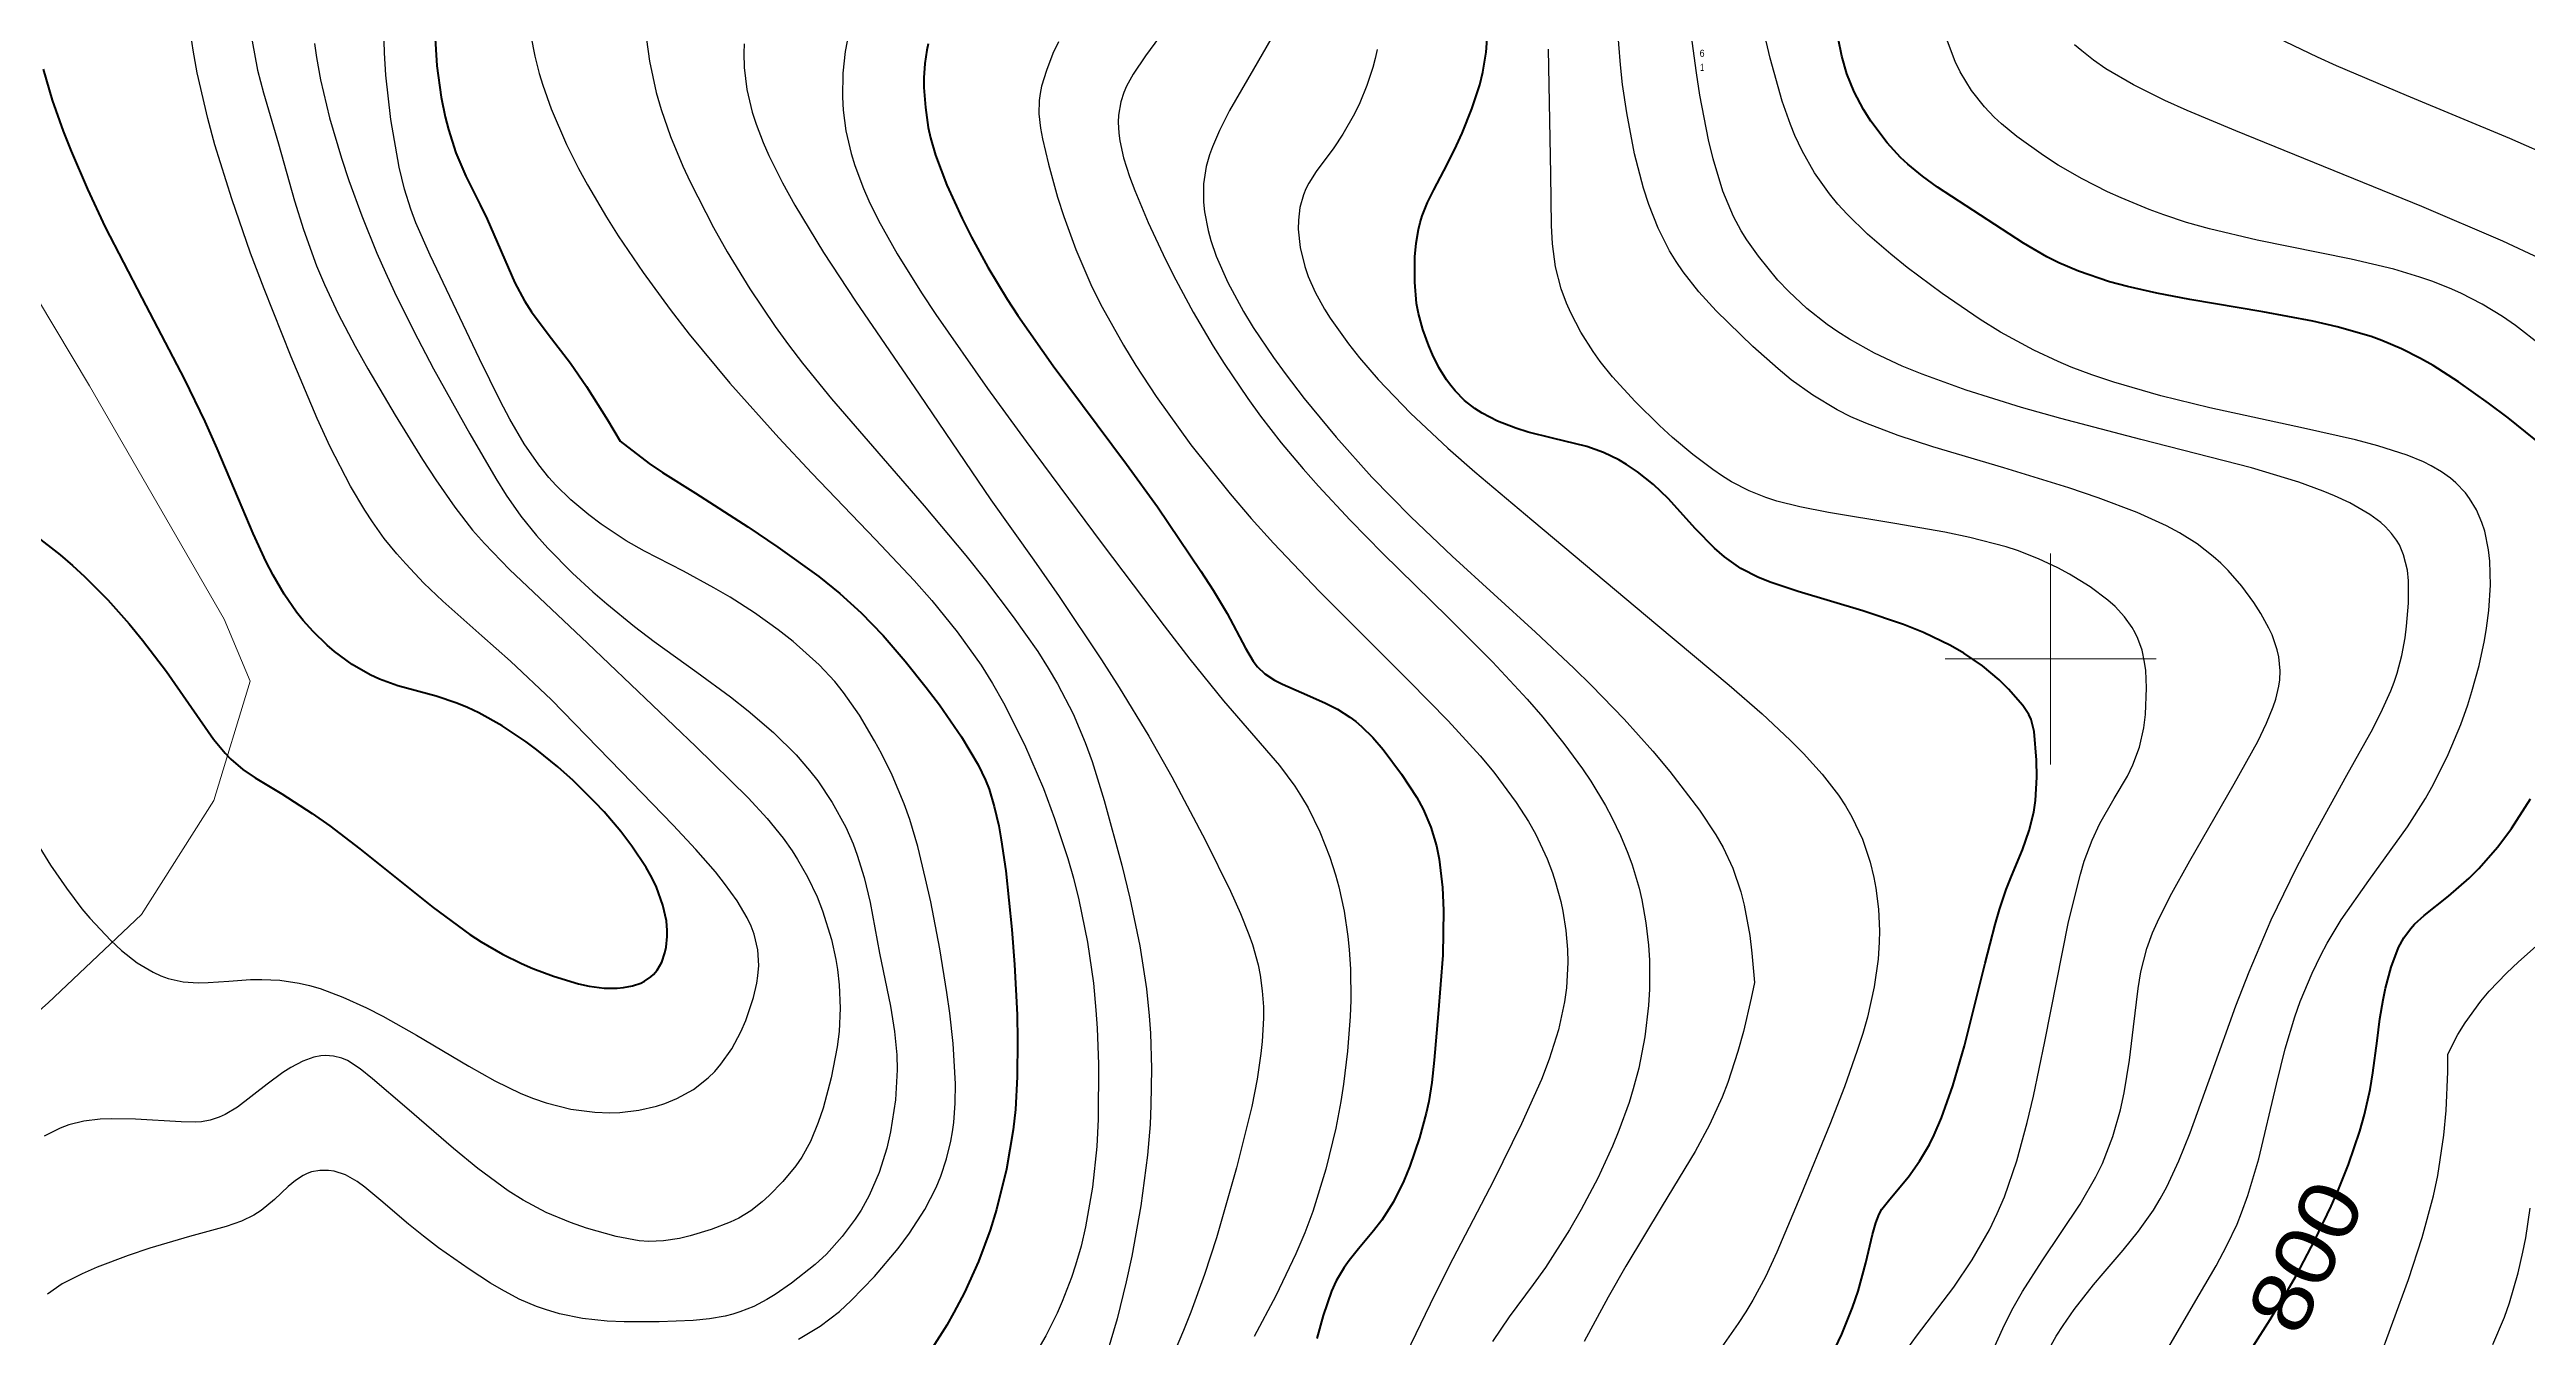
# Model space of a CAD drawing. Header units: metres. Extents: x 545098 to 555652, y 1854398 to 1862642.
# Drawn here: x 549431 to 550135, y 1855807 to 1856173 of the extents above; entities that cross this region are included whole.
import ezdxf
from ezdxf.enums import TextEntityAlignment as Align

# ---------------------------------------------------------------- set-up
doc = ezdxf.new("R2010")
doc.units = ezdxf.units.M
doc.header["$LTSCALE"] = 6.8
for name, color, linetype, lineweight in [('1', 7, 'Continuous', 25), ('2', 7, 'Continuous', 53), ('52', 7, 'Continuous', 13), ('60', 7, 'Continuous', 13)]:
    doc.layers.add(name, color=color, linetype=linetype, lineweight=lineweight)
doc.layers.add('4', color=7, linetype='Continuous')
doc.layers.add('54', color=7, linetype='Continuous')

msp = doc.modelspace()

# ---------------------------------------------------------------- linework, layer by layer
at = {"layer": '1'}
for points in [[(550143.97, 1856142.15), (550130.61, 1856147.94), (550101.15, 1856160.2), (550081.29, 1856168.65), (550075.85, 1856171.11), (550066.82, 1856175.49), (550059.88, 1856179.31), (550056.16, 1856181.65), (550054, 1856183.15), (550050.26, 1856186.1), (550048.4, 1856187.76), (550045.05, 1856191.15), (550042.05, 1856194.69), (550036.43, 1856202.43), (550030.57, 1856211.36), (550027.73, 1856216.25), (550025.13, 1856221.39), (550023.97, 1856224.05)], [(549472.93, 1856166.7), (549471.76, 1856173.08), (549470.41, 1856182.56)], [(549643.96, 1855806.57), (549650.1, 1855810.29), (549655.57, 1855814.44), (549658.95, 1855817.5), (549665.53, 1855824.38), (549672.23, 1855832.35), (549675.46, 1855836.67), (549679.84, 1855843.44), (549683.05, 1855849.67), (549684.38, 1855852.87), (549686.04, 1855857.8), (549687.27, 1855862.89), (549687.73, 1855865.5), (549688.08, 1855868.16), (549688.48, 1855873.62), (549688.53, 1855879.2), (549687.89, 1855890.59), (549686.95, 1855899.22), (549686.15, 1855905.11), (549684.1, 1855917.52), (549681.52, 1855930.88), (549680.09, 1855937.48), (549677.85, 1855946.61), (549675.57, 1855954.3), (549673.99, 1855958.79), (549670.56, 1855966.95), (549667.64, 1855972.88), (549665.57, 1855976.74), (549661.26, 1855984.01), (549656.75, 1855990.48), (549654.23, 1855993.58), (549649.8, 1855998.28), (549642.38, 1856004.9), (549638.16, 1856008.24), (549631.42, 1856013.08), (549624.46, 1856017.52), (549619.86, 1856020.22), (549611.2, 1856024.93), (549600.13, 1856030.66), (549594.93, 1856033.61), (549587.81, 1856038.3), (549584.27, 1856040.95), (549579.16, 1856045.26), (549574.95, 1856049.41), (549572.95, 1856051.62), (549570.06, 1856055.19), (549565.9, 1856061.19), (549561.84, 1856068.16), (549559.08, 1856073.4), (549553.19, 1856085.37), (549539.18, 1856114.84), (549535.13, 1856124.02), (549533.66, 1856127.85), (549531.88, 1856133.54), (549530.38, 1856139.86), (549528.04, 1856153.37), (549526.58, 1856166.04), (549526.18, 1856172.35), (549526, 1856178.94)], [(550054.37, 1856020.71), (550050.48, 1856025.14), (550048.4, 1856027.21), (550046.24, 1856029.15), (550041.66, 1856032.68), (550036.6, 1856035.85), (550032.91, 1856037.82), (550024.58, 1856041.6), (550013.52, 1856045.81), (550005.22, 1856048.63), (549986.67, 1856054.36), (549966.47, 1856060.32), (549956.6, 1856063.53), (549947.41, 1856067.01), (549943.21, 1856068.87), (549939.31, 1856070.81), (549932.35, 1856074.95), (549926.23, 1856079.37), (549922.48, 1856082.45), (549915.34, 1856088.85), (549904.87, 1856098.96), (549899.97, 1856104.34), (549895.5, 1856110.02), (549893.48, 1856112.99), (549891.63, 1856116.05), (549888.4, 1856122.46), (549885.73, 1856129.21), (549884.2, 1856133.9), (549881.66, 1856143.66), (549879.44, 1856155.25), (549878.28, 1856163.37), (549877.65, 1856168.97), (549876.69, 1856180.66)], [(549998.23, 1855801.44), (550001.61, 1855807.4), (550003.53, 1855810.42), (550006.71, 1855815), (550012.2, 1855822.02), (550014.91, 1855825.2), (550020.66, 1855831.85), (550025.02, 1855837.27), (550029.22, 1855843.23), (550031.19, 1855846.46), (550033.05, 1855849.87), (550036.5, 1855857.22), (550039.7, 1855865.19), (550045.9, 1855882.59), (550052.63, 1855901.33), (550056.41, 1855911.03), (550062.75, 1855925.8), (550069.94, 1855940.56), (550074.92, 1855950.03), (550084.25, 1855966.94), (550091.58, 1855980.13), (550094.41, 1855985.69), (550096.71, 1855990.88), (550097.67, 1855993.42), (550098.51, 1855995.95), (550099.85, 1856001.01), (550100.79, 1856006.03), (550101.23, 1856009.34), (550101.74, 1856015.86), (550101.76, 1856022.17), (550101.46, 1856025.22), (550100.39, 1856029.61), (550099.18, 1856032.4), (550098.39, 1856033.74), (550096.96, 1856035.7), (550095.2, 1856037.57), (550093.86, 1856038.78), (550090.75, 1856041.09), (550085.11, 1856044.35), (550080.72, 1856046.4), (550077.53, 1856047.71), (550070.55, 1856050.24), (550057.11, 1856054.3), (550025.63, 1856062.38), (550002.92, 1856068.33), (549991.75, 1856071.49), (549975.97, 1856076.4), (549963.46, 1856080.92), (549957.77, 1856083.27), (549949.9, 1856086.96), (549942.79, 1856090.88), (549939.51, 1856092.96), (549936.41, 1856095.11), (549930.69, 1856099.64), (549925.57, 1856104.43), (549922.46, 1856107.73), (549916.88, 1856114.52), (549913.58, 1856119.21), (549912.04, 1856121.71), (549909.85, 1856125.8), (549906.81, 1856133.05), (549904.03, 1856142.16), (549902.72, 1856147.6), (549900.25, 1856160.34), (549899.25, 1856166.62), (549897.48, 1856179.86)], [(550033.61, 1855804.38), (550040.6, 1855816.45), (550047.07, 1855827.43), (550050.15, 1855833.21), (550053, 1855839.3), (550054.31, 1855842.48), (550056.1, 1855847.43), (550059.19, 1855857.82), (550064.25, 1855879.08), (550066.72, 1855889.1), (550069.46, 1855898.25), (550070.97, 1855902.53), (550074.33, 1855910.62), (550076.84, 1855915.77), (550078.66, 1855919.13), (550082.66, 1855925.75), (550090.44, 1855936.94), (550101.46, 1855952.29), (550106.57, 1855960.3), (550108.9, 1855964.42), (550113.07, 1855972.81), (550116.6, 1855981.32), (550118.61, 1855986.98), (550119.8, 1855990.72), (550121.82, 1855998.1), (550123.38, 1856005.24), (550123.98, 1856008.7), (550124.64, 1856013.76), (550125.11, 1856021.01), (550124.9, 1856027.78), (550124.53, 1856030.98), (550123.43, 1856036.32), (550122.63, 1856038.83), (550121.1, 1856042.37), (550119.13, 1856045.65), (550117.97, 1856047.18), (550115.27, 1856050.05), (550113.72, 1856051.38), (550111.13, 1856053.24), (550108.21, 1856054.94), (550106.07, 1856056), (550101.34, 1856057.95), (550093.04, 1856060.6), (550086.69, 1856062.27), (550071.9, 1856065.63), (550045.31, 1856071.42), (550031.38, 1856074.82), (550018, 1856078.66), (550011.74, 1856080.76), (550005.87, 1856082.99), (550002.17, 1856084.54), (549995.2, 1856087.79), (549985.73, 1856092.94), (549979.93, 1856096.52), (549969.2, 1856103.88), (549959.2, 1856111.34), (549954.51, 1856115.09), (549947.96, 1856120.75), (549942.11, 1856126.47), (549939.48, 1856129.35), (549937.07, 1856132.25), (549932.85, 1856138.18), (549929.3, 1856144.44), (549927.25, 1856148.87), (549925.98, 1856151.97), (549923.67, 1856158.58), (549920.27, 1856170.83), (549918.38, 1856178.93)], [(549488.6, 1856175.62), (549490.06, 1856167.45), (549491.75, 1856160.95), (549496.03, 1856146.45), (549500.64, 1856130.25), (549503.13, 1856122.15), (549506.88, 1856111.76), (549509.1, 1856106.51), (549513.05, 1856098.15), (549517.88, 1856088.95), (549521.49, 1856082.48), (549529.19, 1856069.33), (549536.97, 1856056.74), (549540.76, 1856050.93), (549546.19, 1856043.15), (549551.27, 1856036.63), (549554.62, 1856032.77), (549561.75, 1856025.39), (549583.89, 1856004.45), (549614.72, 1855975.04), (549629.63, 1855960.46), (549635.04, 1855954.62), (549639.54, 1855949.06), (549642.13, 1855945.41), (549643.69, 1855942.97), (549646.49, 1855938.03), (549649.2, 1855932.29), (549650.76, 1855928.35), (549653.3, 1855920.17), (549654.55, 1855914.5), (549655.03, 1855911.63), (549655.54, 1855907.27), (549655.82, 1855900.67), (549655.46, 1855894.07), (549654.92, 1855889.68), (549653.22, 1855880.89), (549650.9, 1855872.24), (549649.56, 1855868.2), (549647.33, 1855862.77), (549644.89, 1855858.33), (549643.16, 1855855.82), (549639.51, 1855851.43), (549635.63, 1855847.41), (549633.59, 1855845.56), (549630.38, 1855843.07), (549626.95, 1855840.98), (549624.5, 1855839.78), (549619.13, 1855837.69), (549613.13, 1855835.91), (549610.05, 1855835.2), (549605.58, 1855834.48), (549601.41, 1855834.29), (549598.59, 1855834.49)], [(549506.3, 1856174.96), (549506.83, 1856171), (549507.96, 1856164.69), (549510.57, 1856153.86)], [(549567.8, 1856177.17), (549568.92, 1856171.38), (549570.18, 1856166.44), (549571.19, 1856163.12), (549573.56, 1856156.42), (549577.97, 1856146.26), (549581.41, 1856139.41), (549583.92, 1856134.82), (549589.37, 1856125.57), (549592.67, 1856120.35), (549599.76, 1856109.86), (549607.44, 1856099.35), (549612.87, 1856092.35), (549624.42, 1856078.39), (549638.29, 1856062.89), (549647.71, 1856052.84), (549665.87, 1856033.91), (549676.79, 1856022.32), (549681.88, 1856016.6), (549689.09, 1856007.74), (549695.85, 1855998.17), (549699.08, 1855992.98), (549702.22, 1855987.47), (549708.17, 1855975.66), (549713.56, 1855963.13), (549716.77, 1855954.59), (549720.49, 1855943.22), (549722.09, 1855937.63), (549723.65, 1855931.46), (549726.11, 1855919.46), (549727.78, 1855907.78), (549728.52, 1855900.08), (549728.86, 1855894.97), (549729.25, 1855884.71), (549729.15, 1855869.14), (549728.73, 1855861.35), (549727.55, 1855849.78), (549725.59, 1855838.48), (549724.28, 1855832.98), (549722.74, 1855827.6), (549721.58, 1855824.09), (549718.95, 1855817.25), (549717.49, 1855813.92), (549714.27, 1855807.47), (549710.66, 1855801.31)], [(549600.7, 1856176.18), (549601.54, 1856169.93), (549603.49, 1856161.02), (549604.87, 1856156.24)], [(549628.5, 1856174.92), (549628.38, 1856172.23), (549628.47, 1856168.17), (549629.24, 1856161.95), (549630.79, 1856155.47), (549631.87, 1856152.09), (549633.89, 1856146.82), (549635.5, 1856143.14), (549639.39, 1856135.33), (549642.89, 1856129.03), (549651.06, 1856115.61), (549660.17, 1856101.69), (549678.25, 1856075.32), (549698.66, 1856045.21), (549710.89, 1856028.05), (549718.01, 1856017.76), (549730.07, 1855999.71), (549735.11, 1855991.82), (549743.54, 1855978.02), (549750.12, 1855966.49), (549759.65, 1855948.31), (549766.79, 1855933.95), (549769.66, 1855927.63), (549772.03, 1855921.65), (549773.02, 1855918.74), (549774.61, 1855912.96), (549775.2, 1855910.05), (549775.82, 1855905.61), (549776.12, 1855901.01), (549776.14, 1855897.84), (549775.79, 1855891.22), (549775.43, 1855887.76), (549774.35, 1855880.48), (549772.81, 1855872.68), (549768.53, 1855855.28), (549762.79, 1855835.41), (549759.36, 1855824.9), (549755.51, 1855814.27), (549753.44, 1855808.97), (549748.95, 1855798.52)], [(549657.76, 1856175.66), (549657.22, 1856172.73), (549656.56, 1856166.55), (549656.43, 1856159.75), (549656.64, 1856156.07), (549657.42, 1856150.15), (549658.89, 1856143.71), (549659.94, 1856140.28), (549662.38, 1856133.77), (549663.93, 1856130.27), (549666.7, 1856124.64), (549672, 1856115.14), (549678.88, 1856104.12), (549682.98, 1856097.94), (549697.7, 1856076.91), (549708.71, 1856061.81), (549730.33, 1856032.73), (549747.91, 1856009.4), (549755.2, 1855999.96), (549764.81, 1855988.09), (549780.69, 1855969.65), (549785.03, 1855963.84), (549787.01, 1855960.8), (549788.87, 1855957.62), (549792.21, 1855950.86), (549795.04, 1855943.64), (549796.63, 1855938.63), (549797.55, 1855935.2), (549799.08, 1855928.22), (549800.18, 1855921.06), (549800.56, 1855917.4), (549800.92, 1855911.77), (549801, 1855902.91), (549800.84, 1855898.27), (549800.08, 1855888.43), (549798.92, 1855879.04), (549798.15, 1855874.14), (549796.73, 1855866.57), (549793.9, 1855854.85), (549790.15, 1855842.86), (549787.89, 1855836.82), (549785.37, 1855830.79), (549779.68, 1855818.85), (549773.48, 1855807.29)], [(549717.84, 1856175.51), (549716.3, 1856172.12), (549714.41, 1856167.31), (549713.07, 1856162.88), (549712.62, 1856160.8), (549712.34, 1856158.81), (549712.24, 1856154.95), (549712.7, 1856150.9), (549713.29, 1856147.91), (549715.05, 1856140.72), (549717.61, 1856131.32), (549719.34, 1856125.76), (549722.75, 1856116.38), (549727.38, 1856105.79), (549730.24, 1856100.05), (549736.32, 1856089.18), (549739.82, 1856083.47), (549745.62, 1856074.62), (549755.49, 1856060.91), (549766.65, 1856046.9), (549772.68, 1856039.88), (549778.97, 1856032.9), (549792.05, 1856019.17), (549817.61, 1855993.64), (549828.66, 1855982.38), (549837.77, 1855972.39), (549841.62, 1855967.79), (549848.05, 1855959.2), (549851.52, 1855953.76), (549853.51, 1855950.21), (549856.82, 1855943.15), (549858.34, 1855939.14), (549859.23, 1855936.44), (549860.7, 1855931), (549861.28, 1855928.27), (549862.13, 1855922.79), (549862.58, 1855917.32), (549862.66, 1855913.69), (549862.28, 1855906.48), (549861.76, 1855902.48), (549860.04, 1855894.47), (549857.43, 1855886.2), (549855.19, 1855880.4), (549849.55, 1855867.74), (549841.53, 1855851.58), (549830.04, 1855829.36), (549824.84, 1855819.21), (549816.75, 1855802.35)], [(549747.96, 1856178.73), (549742.58, 1856171.49), (549739.1, 1856166.31), (549737.24, 1856162.84), (549736.48, 1856161.09), (549735.6, 1856158.39), (549734.95, 1856154.64), (549734.86, 1856152.66), (549735.01, 1856149.54), (549735.31, 1856147.33), (549736.37, 1856142.53), (549738.06, 1856137.14), (549739.53, 1856133.16), (549743.34, 1856124.14), (549748.3, 1856113.56), (549751.22, 1856107.77), (549756.18, 1856098.59), (549761.83, 1856088.96), (549764.93, 1856084.02), (549771.68, 1856074.01), (549775.33, 1856068.98), (549781.17, 1856061.45), (549787.42, 1856054), (549791.78, 1856049.09), (549800.83, 1856039.41), (549810.13, 1856029.96), (549828.54, 1856011.87), (549841.24, 1855999.14), (549851.13, 1855988.5), (549855.56, 1855983.4), (549861.57, 1855975.97), (549866.83, 1855968.78), (549869.2, 1855965.26), (549873.4, 1855958.33), (549875.25, 1855954.91), (549877.7, 1855949.82), (549879.8, 1855944.77), (549881, 1855941.43)], [(549778.22, 1856176.21), (549773.31, 1856167.73), (549766.54, 1856155.9), (549763.65, 1856150.26), (549761.62, 1856145.59), (549760.81, 1856143.35), (549759.87, 1856140.04), (549759.09, 1856135.05), (549759.07, 1856129.85), (549759.36, 1856127.09), (549760.39, 1856121.82), (549761.18, 1856118.99), (549762.74, 1856114.48), (549766, 1856107.06), (549770.5, 1856098.77), (549773.26, 1856094.27), (549779.03, 1856085.66), (549782.32, 1856081.11), (549787.73, 1856074.03), (549796.82, 1856063.01), (549806.99, 1856051.71), (549812.44, 1856046.04), (549818.1, 1856040.39), (549829.86, 1856029.22), (549853.49, 1856007.62), (549864.42, 1855997.37), (549869.48, 1855992.41), (549878.73, 1855982.85), (549886.88, 1855973.76), (549891.72, 1855967.96), (549900.12, 1855956.98), (549904.8, 1855949.99), (549906.86, 1855946.37), (549909.59, 1855940.49), (549911.88, 1855933.76), (549912.85, 1855929.97), (549914.45, 1855921.31), (549915.06, 1855916.35), (549915.76, 1855908.01), (549914.85, 1855903.49), (549912.62, 1855894.04), (549911.06, 1855888.34), (549908.23, 1855879.57), (549906.6, 1855875.39), (549902.97, 1855867.48), (549898.88, 1855859.89), (549889.53, 1855844.44), (549879.21, 1855827.27)], [(549808.51, 1856173.29), (549807.94, 1856170.71), (549807.25, 1856168.14), (549805.58, 1856163.05), (549803.55, 1856158.12), (549802.05, 1856154.98), (549798.75, 1856149.19), (549796.13, 1856145.36), (549791.13, 1856138.56), (549789.07, 1856135.3), (549788.22, 1856133.64), (549787.52, 1856131.94), (549786.53, 1856128.4), (549786.07, 1856124.72), (549786.04, 1856122.19), (549786.59, 1856116.99), (549787.9, 1856111.58), (549788.9, 1856108.75), (549790.88, 1856104.29), (549793.53, 1856099.49), (549795.12, 1856096.93), (549800.34, 1856089.57), (549803.45, 1856085.64), (549808.73, 1856079.49), (549817.95, 1856069.85), (549828.6, 1856059.93), (549836.29, 1856053.19), (549852.49, 1856039.51), (549888.34, 1856009.54), (549908.63, 1855992.52), (549917.93, 1855984.36), (549925.91, 1855976.91), (549929.7, 1855973.1), (549934.99, 1855967.25), (549939.65, 1855961.24), (549941.68, 1855958.17), (549943.49, 1855955.07), (549946.47, 1855948.73), (549948.66, 1855942.23)], [(549955.68, 1855798.91), (549961.9, 1855807.4), (549972.46, 1855821.34), (549977.73, 1855829.15), (549982.62, 1855837.68), (549984.83, 1855842.26), (549986.85, 1855847.06), (549990.38, 1855857.28), (549993.36, 1855868.16), (549995.12, 1855875.7), (549998.33, 1855891.24), (550005.12, 1855925.24), (550008.45, 1855938.81), (550009.56, 1855942.45), (550011.77, 1855948.48), (550013.95, 1855953.17), (550018.11, 1855960.27), (550021.82, 1855966.62), (550023.4, 1855969.84), (550025.3, 1855974.92), (550026.53, 1855980.38), (550027.02, 1855984.17), (550027.3, 1855991.78), (550027.04, 1855996.68), (550026.73, 1855999.06), (550025.99, 1856002.51), (550024.84, 1856005.81), (550024.08, 1856007.41), (550023.2, 1856008.96), (550021.03, 1856011.96), (550018.33, 1856014.86), (550016.22, 1856016.74), (550011.28, 1856020.46), (550005.33, 1856024.14), (550002, 1856025.93), (549996.53, 1856028.47), (549990.53, 1856030.8), (549987.33, 1856031.86), (549977.05, 1856034.55), (549969.87, 1856036.03), (549955.66, 1856038.48), (549936.83, 1856041.64), (549928.72, 1856043.24), (549922.16, 1856044.85), (549919, 1856045.85), (549914.23, 1856047.77), (549909.27, 1856050.37), (549906.66, 1856051.99), (549903.93, 1856053.84), (549898.25, 1856058.15), (549892.49, 1856063), (549888.75, 1856066.39), (549881.83, 1856073.15), (549875.43, 1856080.19), (549871.94, 1856084.58), (549869.9, 1856087.41), (549866.39, 1856092.93), (549863.52, 1856098.4), (549862.31, 1856101.13), (549860.79, 1856105.24), (549859.17, 1856111.46), (549858.33, 1856118.04), (549858.07, 1856123.26), (549857.86, 1856137.81), (549857.24, 1856173.43)], [(549972.86, 1856169.88), (549970.38, 1856176.41)], [(550139.11, 1856113.87), (550128.55, 1856118.77), (550105.6, 1856128.64), (550052.67, 1856150.15), (550038.83, 1856155.94), (550032.45, 1856158.81), (550023.61, 1856163.2), (550015.72, 1856167.84), (550012.16, 1856170.3), (550008.85, 1856172.88), (550006.79, 1856174.66)], [(549428.16, 1855946.24), (549431.26, 1855941.36), (549435.75, 1855934.78), (549440.16, 1855928.96), (549442.37, 1855926.29), (549448.36, 1855919.89), (549451.38, 1855917.12), (549455.9, 1855913.59), (549460.37, 1855910.89), (549462.56, 1855909.88), (549464.72, 1855909.1), (549468.98, 1855908.17), (549473.22, 1855907.88), (549476.06, 1855907.93), (549481.89, 1855908.36), (549488.05, 1855908.8), (549491.31, 1855908.87), (549496.45, 1855908.64), (549501.98, 1855907.82), (549504.9, 1855907.14), (549507.93, 1855906.23), (549514.32, 1855903.84), (549521.06, 1855900.75), (549525.72, 1855898.37), (549535.33, 1855892.99), (549550.16, 1855884.18), (549557.61, 1855880.02), (549564.98, 1855876.44), (549568.61, 1855874.95), (549572.2, 1855873.71), (549579.22, 1855871.95), (549585.97, 1855871.07), (549590.3, 1855870.94), (549593.1, 1855871.04), (549598.48, 1855871.66), (549603.52, 1855872.8), (549605.91, 1855873.57), (549609.32, 1855874.95), (549614.03, 1855877.56), (549618.22, 1855880.82), (549620.12, 1855882.69), (549621.87, 1855884.72), (549624.96, 1855889.16), (549627.52, 1855893.94), (549628.94, 1855897.21), (549631.12, 1855903.7), (549632.08, 1855907.83), (549632.39, 1855909.83), (549632.63, 1855912.8), (549632.39, 1855917.22), (549631.32, 1855921.71), (549630.45, 1855924.02), (549629.33, 1855926.38), (549626.46, 1855931.22), (549622.93, 1855936.15), (549620.32, 1855939.42), (549614.77, 1855945.82), (549608.33, 1855952.71), (549593.49, 1855967.97), (549573.66, 1855988.32), (549562.05, 1855999.33), (549553.85, 1856006.57), (549542.81, 1856016.39), (549537.42, 1856021.56), (549532.23, 1856026.99), (549529.74, 1856029.83), (549526.15, 1856034.28), (549522.76, 1856038.98), (549520.61, 1856042.25), (549516.51, 1856049.14), (549510.74, 1856060.33), (549507.03, 1856068.38), (549499.63, 1856085.92), (549491.94, 1856105.27), (549488.14, 1856115.38), (549482.74, 1856130.8), (549477.97, 1856146.14), (549475.92, 1856153.67), (549472.93, 1856166.7)], [(550139.51, 1856089.09), (550132.2, 1856094.82), (550128.46, 1856097.39), (550122.68, 1856100.88), (550116.6, 1856103.99), (550113.42, 1856105.41), (550108.44, 1856107.38), (550104.97, 1856108.59), (550097.6, 1856110.8), (550085.43, 1856113.68), (550058.73, 1856119.07), (550045.19, 1856122.26), (550038.59, 1856124.14), (550032.19, 1856126.24), (550028.03, 1856127.77), (550020.04, 1856131.07), (550016.21, 1856132.83), (550008.92, 1856136.54), (550002.15, 1856140.44), (549997.96, 1856143.11), (549990.39, 1856148.54), (549985.99, 1856152.19), (549983.98, 1856154.06), (549981.18, 1856156.97), (549977.46, 1856161.67), (549974.27, 1856166.96), (549972.86, 1856169.88)], [(549510.57, 1856153.86), (549513.96, 1856142.38), (549516.06, 1856136.06), (549519.73, 1856125.97), (549524.05, 1856115.33), (549526.46, 1856109.86), (549529.03, 1856104.31), (549534.51, 1856093.22), (549540.14, 1856082.5), (549550.42, 1856063.99), (549557.83, 1856051.26), (549560.78, 1856046.57), (549564.95, 1856040.63), (549569.43, 1856035.08), (549572.66, 1856031.47), (549579.7, 1856024.36), (549585.45, 1856019.07), (549589.41, 1856015.63), (549597.26, 1856009.23), (549602.91, 1856004.94), (549614.99, 1855996.24), (549624.6, 1855989.18), (549629.6, 1855985.27), (549636.83, 1855979.1), (549643.28, 1855972.68), (549647.08, 1855968.28), (549649.41, 1855965.29), (549653.53, 1855959.19), (549657.35, 1855952.14), (549659.44, 1855947.38), (549660.64, 1855944.19), (549662.63, 1855937.84), (549664.29, 1855930.77), (549666.95, 1855916.36), (549670.05, 1855901.26), (549671.27, 1855894.05), (549671.89, 1855887.38), (549671.98, 1855883.13), (549671.47, 1855874.57), (549670.1, 1855865.49), (549669.04, 1855860.85), (549666.89, 1855853.97), (549664, 1855847.41), (549661.71, 1855843.27), (549660.03, 1855840.64), (549656.38, 1855835.71), (549651.85, 1855830.77), (549648.65, 1855827.79), (549641.94, 1855822.44), (549637.31, 1855819.25), (549634.92, 1855817.8), (549631.21, 1855815.87), (549627.28, 1855814.28), (549625.23, 1855813.63), (549623.1, 1855813.09), (549618.65, 1855812.3), (549613.99, 1855811.82), (549604.26, 1855811.45), (549594.35, 1855811.46), (549589.49, 1855811.68), (549582.49, 1855812.41), (549576, 1855813.76), (549571.97, 1855814.96), (549569.4, 1855815.88), (549564.54, 1855817.97), (549559.48, 1855820.63), (549556.3, 1855822.52), (549550.24, 1855826.48), (549541.55, 1855832.57), (549537.27, 1855835.8), (549533.03, 1855839.21), (549525.13, 1855845.95), (549520.6, 1855849.81), (549518.44, 1855851.41), (549515.11, 1855853.28), (549511.93, 1855854.29), (549510.29, 1855854.54), (549507.82, 1855854.56), (549505.4, 1855854.09), (549504.22, 1855853.67), (549503.08, 1855853.12), (549500.9, 1855851.7), (549498.83, 1855849.98), (549494.94, 1855846.31), (549491.15, 1855843.17), (549489.09, 1855841.84), (549485.5, 1855840.09), (549481.13, 1855838.56), (549470.79, 1855835.73), (549459.46, 1855832.46), (549453.27, 1855830.39), (549444.46, 1855827.03), (549440.2, 1855825.17), (549434.58, 1855822.26), (549430.34, 1855819.32)], [(549604.87, 1856156.24), (549607.54, 1856148.56), (549611.01, 1856140.16), (549613.08, 1856135.66), (549619.73, 1856122.67), (549623.62, 1856115.78), (549630.1, 1856105.19), (549637.27, 1856094.54), (549641.08, 1856089.28), (549645.03, 1856084.09), (549653.29, 1856073.91), (549679.68, 1856043.51), (549691.48, 1856029.44), (549697.13, 1856022.38), (549705.02, 1856011.99), (549711.95, 1856002.07), (549714.96, 1855997.38), (549717.62, 1855992.89), (549722.02, 1855984.39), (549725.48, 1855976.25), (549727.42, 1855970.86), (549730.88, 1855959.7), (549735.86, 1855941.34), (549738.14, 1855931.93), (549740.98, 1855918.38), (549742.89, 1855906.14), (549743.68, 1855898.52), (549744.02, 1855893.54), (549744.32, 1855883.56), (549744.16, 1855873.13), (549743.89, 1855867.63), (549743.16, 1855858.9), (549741.28, 1855844.45), (549738.7, 1855830.18), (549737.14, 1855822.9), (549734.54, 1855812.34), (549731.73, 1855802.77)], [(549982.33, 1855800.56), (549986.87, 1855810.61), (549989.36, 1855815.45), (549992.01, 1855820.1), (549997.56, 1855828.87), (550008.37, 1855844.96), (550012.86, 1855852.68), (550014.72, 1855856.53), (550017.7, 1855864.21), (550019.85, 1855871.75), (550020.91, 1855876.64), (550022.42, 1855885.91), (550023.56, 1855895.33), (550024.86, 1855906.24), (550025.65, 1855911.04), (550027.34, 1855917.64), (550028.97, 1855922.08), (550030.36, 1855925.25), (550034.01, 1855932.52), (550039.6, 1855942.59), (550052.21, 1855964.44), (550058.88, 1855976.54), (550061.38, 1855981.69), (550063.29, 1855986.35), (550064.01, 1855988.54), (550064.91, 1855992.22), (550065.16, 1855994), (550065.28, 1855996.63), (550064.9, 1856000.57), (550064.43, 1856002.59), (550062.95, 1856006.8), (550062.04, 1856008.78), (550059.82, 1856012.89), (550057.82, 1856016.03), (550054.37, 1856020.71)], [(549881, 1855941.43), (549882.97, 1855934.79), (549883.75, 1855931.49), (549884.93, 1855924.98), (549885.65, 1855918.56), (549885.9, 1855914.33), (549885.91, 1855906.04), (549885.65, 1855901.48), (549884.62, 1855892.5), (549882.87, 1855883.66), (549881.31, 1855877.78), (549880.1, 1855873.85), (549877.24, 1855865.92), (549875.38, 1855861.4), (549871.2, 1855852.34), (549866.52, 1855843.42), (549863.21, 1855837.67), (549856.31, 1855826.94), (549852.82, 1855822.06), (549846.03, 1855812.88), (549841.3, 1855805.93)], [(549948.66, 1855942.23), (549949.73, 1855937.82), (549950.27, 1855934.84), (549951.01, 1855928.81), (549951.29, 1855922.65), (549951.24, 1855919.48), (549950.93, 1855914.58), (549949.82, 1855906.74), (549947.88, 1855898.15), (549946.57, 1855893.51), (549945.02, 1855888.61), (549941.35, 1855878.26), (549937.22, 1855867.61), (549928.95, 1855847.5), (549922.14, 1855831.3), (549918.87, 1855824.31), (549915.31, 1855817.65), (549913.33, 1855814.35), (549911.18, 1855811.03), (549906.52, 1855804.41)], [(550092.9, 1855799.29), (550101.77, 1855823.52), (550105.67, 1855835.46), (550108.85, 1855847.28), (550110.08, 1855853.14), (550111.78, 1855864.55), (550112.43, 1855871.53), (550112.94, 1855882.57), (550112.94, 1855887.62), (550115.79, 1855893.15), (550117.86, 1855896.54), (550122.35, 1855902.68), (550124.74, 1855905.48), (550129.68, 1855910.64), (550133.06, 1855913.83), (550139.8, 1855919.83)], [(549598.59, 1855834.49), (549592.06, 1855835.72), (549583.67, 1855838.11), (549579.06, 1855839.71), (549572.14, 1855842.61), (549565.61, 1855846.08), (549561.39, 1855848.76), (549552.75, 1855855.12), (549545.84, 1855860.78), (549532.57, 1855872.24), (549522.8, 1855880.6), (549519.28, 1855883.38), (549515.65, 1855885.76), (549514.08, 1855886.47), (549511.71, 1855887.06), (549509.39, 1855887.18), (549508.13, 1855887.09), (549506.15, 1855886.73), (549502.96, 1855885.63), (549499.57, 1855883.83), (549497.28, 1855882.35), (549492.86, 1855879.09), (549484.4, 1855872.55), (549480.89, 1855870.45), (549479.16, 1855869.66), (549476.63, 1855868.8), (549474.16, 1855868.35), (549472.43, 1855868.25), (549468.38, 1855868.35), (549455.35, 1855869.1), (549448.66, 1855869.2), (549445.35, 1855869.07), (549440.66, 1855868.53), (549436.46, 1855867.48), (549433.93, 1855866.54), (549429.41, 1855864.3)], [(550132.96, 1855825.41), (550134.32, 1855831.32), (550135.1, 1855835.39), (550136.36, 1855843.83)], [(549879.21, 1855827.27), (549874.16, 1855818.48), (549867.35, 1855805.9)], [(550125.76, 1855805.01), (550129.05, 1855812.85), (550130.49, 1855816.93), (550132.96, 1855825.41)]]:
    msp.add_lwpolyline(points, dxfattribs=at)
at = {"layer": '2'}
for points in [[(549847.9, 1856065.58), (549842.72, 1856067.57), (549838.35, 1856069.84), (549836.29, 1856071.18), (549833.36, 1856073.5), (549830.66, 1856076.2), (549829.4, 1856077.72), (549828.22, 1856079.35), (549826.06, 1856082.86), (549824.2, 1856086.54), (549823.14, 1856088.99), (549821.44, 1856093.66), (549820.2, 1856098.24), (549819.7, 1856101.09), (549819.22, 1856107.1), (549819.21, 1856114.3), (549819.54, 1856118.2), (549820.21, 1856122.14), (549820.7, 1856124.09), (549821.31, 1856126.01), (549822.81, 1856129.76), (549824.59, 1856133.43), (549828.42, 1856140.6), (549831.07, 1856145.95), (549832.66, 1856149.48), (549835.44, 1856156.44), (549837.65, 1856163.27), (549838.51, 1856166.81), (549839.46, 1856172.52), (549839.97, 1856178.93)], [(549540.49, 1856177.9), (549541.1, 1856168.65), (549542.33, 1856159.74), (549543.48, 1856154.14), (549544.39, 1856150.58), (549546.52, 1856143.94), (549549.34, 1856137.28), (549553.39, 1856129.13), (549555.36, 1856125.09), (549563.24, 1856106.95), (549565.98, 1856101.85), (549567.99, 1856098.68), (549572.71, 1856092.32), (549579.11, 1856084.11), (549583.67, 1856077.47), (549589.62, 1856067.98), (549593.22, 1856061.88), (549601.42, 1856055.6), (549605.23, 1856053.05), (549614.68, 1856047.17), (549629.49, 1856037.54), (549638.08, 1856031.76), (549649.71, 1856023.42), (549655.64, 1856018.61), (549661.71, 1856013.08), (549664.82, 1856009.97), (549667.96, 1856006.62), (549674.25, 1855999.38), (549680.28, 1855991.85), (549684, 1855986.9), (549690.28, 1855977.86), (549695.05, 1855969.84), (549697.11, 1855965.51), (549698.12, 1855962.92)], [(549680.83, 1856174.88), (549680.39, 1856173.11), (549679.81, 1856169.31), (549679.57, 1856165.25)], [(550139.99, 1856060.58), (550130.15, 1856068.52), (550124.53, 1856072.75), (550115.99, 1856078.78), (550108.77, 1856083.41), (550105.22, 1856085.45), (550099.82, 1856088.19), (550094.16, 1856090.58), (550091.18, 1856091.65), (550081.49, 1856094.46), (550074.58, 1856096.03), (550060.3, 1856098.71), (550039.57, 1856102.21), (550030.19, 1856103.99), (550021.81, 1856105.9), (550016.78, 1856107.27), (550007.96, 1856110.23), (550002.33, 1856112.65), (549998.89, 1856114.38), (549992.29, 1856118.21), (549967.78, 1856134.16), (549963.52, 1856137.24), (549959.35, 1856140.69), (549957.33, 1856142.59), (549953.47, 1856146.75), (549948.83, 1856152.92), (549946.79, 1856156.19), (549944.15, 1856161.23), (549943.05, 1856163.78), (549942.09, 1856166.33), (549940.59, 1856171.42), (549939.56, 1856176.52)], [(549579.84, 1855965.42), (549575.48, 1855969.31), (549569.5, 1855974.16), (549566.47, 1855976.41), (549559.66, 1855980.96), (549553.04, 1855984.69), (549549.85, 1855986.19), (549546.77, 1855987.45), (549540.9, 1855989.37), (549529.99, 1855992.34), (549524.75, 1855994.23), (549522.14, 1855995.45), (549516.98, 1855998.45), (549512.01, 1856002.1), (549509.9, 1856003.9), (549505.88, 1856007.78), (549503.11, 1856010.89), (549501.18, 1856013.31), (549497.68, 1856018.39), (549494.53, 1856023.79), (549492.58, 1856027.58), (549488.86, 1856035.63), (549484.68, 1856045.48), (549478.62, 1856059.83), (549475.18, 1856067.49), (549469.4, 1856079.45), (549457.33, 1856102.68), (549446.86, 1856122.81), (549441.8, 1856133.53), (549437.17, 1856144.35), (549434.91, 1856150.1), (549431.8, 1856158.92), (549429.2, 1856167.7)], [(549679.57, 1856165.25), (549679.6, 1856162.46), (549680, 1856156.8), (549680.85, 1856151.12), (549681.51, 1856148.14), (549682.91, 1856143.29), (549686.15, 1856134.67), (549690.46, 1856125.22), (549693.13, 1856119.92), (549697.79, 1856111.4), (549703.24, 1856102.33), (549706.26, 1856097.65), (549716.32, 1856083.29), (549737.23, 1856055.4), (549746.02, 1856043.21), (549758.35, 1856024.96), (549761.83, 1856019.58), (549765.79, 1856012.93), (549771.05, 1856003.02), (549773.25, 1855999.34), (549774.44, 1855997.76), (549776.57, 1855995.71), (549779.32, 1855993.93), (549781.53, 1855992.82), (549786.96, 1855990.47), (549793.62, 1855987.54), (549797.17, 1855985.67), (549800.69, 1855983.43), (549802.4, 1855982.15), (549804.06, 1855980.75), (549807.22, 1855977.66), (549810.16, 1855974.28), (549815.39, 1855967.26), (549819.73, 1855960.54), (549821.54, 1855957.24), (549823.76, 1855952.18), (549825.36, 1855946.83), (549826.12, 1855943.07), (549827.04, 1855935), (549827.33, 1855928.49), (549827.17, 1855915.73), (549825.85, 1855899.06), (549824.72, 1855885.87), (549824.03, 1855879.57), (549823.17, 1855874.13), (549822.46, 1855870.78), (549820.54, 1855863.85), (549817.8, 1855855.76), (549816.11, 1855851.55), (549813.16, 1855845.56), (549809.8, 1855840.39), (549807.48, 1855837.39), (549803.15, 1855832.24), (549800.53, 1855828.94), (549799.09, 1855826.92), (549796.79, 1855823.11), (549795.46, 1855820.24), (549793.1, 1855813.26), (549791.37, 1855806.78)], [(549938.68, 1855804.03), (549940.62, 1855808.01), (549943.68, 1855815.52), (549945.28, 1855820.21), (549947.44, 1855828.25), (549949.34, 1855836.29), (549950.28, 1855839.64), (549951.26, 1855842.12), (549952.04, 1855843.49), (549954.25, 1855846.33), (549959.6, 1855852.76), (549962.74, 1855857.19), (549965.53, 1855861.92), (549966.92, 1855864.68), (549969.01, 1855869.48), (549972.22, 1855878.55), (549975.51, 1855890.01), (549981.4, 1855913.51), (549984.2, 1855924.5), (549985.43, 1855928.74), (549987.37, 1855934.43), (549988.86, 1855938.18), (549991.97, 1855945.69), (549993.94, 1855951.17), (549995.22, 1855956.4), (549995.73, 1855959.77), (549996.11, 1855966.37), (549996, 1855971.23), (549995.27, 1855979.35), (549994.51, 1855982.77), (549993.83, 1855984.23), (549992.09, 1855986.76), (549988.03, 1855991.39), (549985.34, 1855994.04), (549980.63, 1855998.01), (549975.32, 1856001.63), (549971.56, 1856003.79), (549963.86, 1856007.52), (549958.16, 1856009.82), (549946.6, 1856013.67), (549928.19, 1856019.16), (549920.51, 1856021.69), (549916.91, 1856023.14), (549911.86, 1856025.74), (549907.25, 1856029.02), (549904.38, 1856031.52), (549899.01, 1856037.01), (549891.26, 1856045.59), (549887.1, 1856049.61), (549882.55, 1856053.21), (549879.36, 1856055.31), (549877.19, 1856056.56), (549872.86, 1856058.66), (549868.09, 1856060.38), (549858.37, 1856062.78), (549851.42, 1856064.5), (549847.9, 1856065.58)], [(549426.79, 1856035.14), (549433.95, 1856029.55), (549437.46, 1856026.55), (549440.89, 1856023.41), (549447.48, 1856016.79), (549453.62, 1856009.93), (549457.43, 1856005.33), (549464.25, 1855996.39), (549477.59, 1855977.13), (549480.87, 1855973.16), (549482.53, 1855971.46), (549485.93, 1855968.58), (549489.45, 1855966.14), (549497.04, 1855961.62), (549505.66, 1855956.06), (549510.62, 1855952.54), (549519.2, 1855945.98), (549540.06, 1855929.26), (549550.49, 1855921.63), (549553.71, 1855919.54), (549559.72, 1855916.06), (549565.13, 1855913.38), (549568.42, 1855911.97), (549574.25, 1855909.79), (549581.34, 1855907.61), (549584.38, 1855906.94), (549588.63, 1855906.39), (549592.33, 1855906.36), (549594.13, 1855906.52), (549596.71, 1855907), (549599.08, 1855907.82), (549600.17, 1855908.36), (549601.92, 1855909.55), (549602.7, 1855910.27), (549603.74, 1855911.5), (549605.02, 1855913.73), (549605.94, 1855916.43), (549606.26, 1855917.98), (549606.57, 1855921.04), (549606.58, 1855922.74), (549606.35, 1855925.47), (549605.38, 1855930.01), (549603.52, 1855935.09), (549602.19, 1855937.82), (549600.59, 1855940.69), (549596.58, 1855946.73), (549593.4, 1855950.89), (549588.63, 1855956.5), (549586.04, 1855959.29), (549579.84, 1855965.42)], [(549698.12, 1855962.92), (549699.6, 1855958.06), (549700.88, 1855952.52), (549701.6, 1855948.58), (549702.88, 1855939.71), (549704.64, 1855923.01), (549705.38, 1855913.14), (549706.07, 1855898.81), (549706.23, 1855891.56), (549706.15, 1855881.18), (549705.6, 1855871.86), (549704.97, 1855866.08), (549703.07, 1855854.89), (549700.27, 1855843.39), (549698.46, 1855837.51), (549695.16, 1855828.62), (549691.12, 1855819.79), (549688.14, 1855814.15), (549686.08, 1855810.56), (549681.93, 1855804.03)], [(550052.74, 1855796.94), (550062.42, 1855812.13), (550067.01, 1855819.73), (550069.88, 1855824.76), (550075.15, 1855834.69), (550079.79, 1855844.36), (550081.87, 1855849.13), (550084.71, 1855856.24), (550087.93, 1855865.71), (550089.27, 1855870.45), (550090.88, 1855877.56), (550091.67, 1855882.28), (550092.85, 1855891.41), (550093.62, 1855897.63), (550094.53, 1855903.08), (550095.23, 1855906.36), (550096.86, 1855912.36), (550098.96, 1855917.96), (550100.42, 1855920.64), (550102.33, 1855923.25), (550103.48, 1855924.52), (550106.24, 1855927.04), (550113.12, 1855932.5), (550119.03, 1855937.65), (550121.74, 1855940.37), (550127.14, 1855946.59), (550131.06, 1855951.79), (550136.47, 1855960.17)]]:
    msp.add_lwpolyline(points, dxfattribs=at)
at = {"layer": '52'}
msp.add_lwpolyline([(549123.99, 1855481.71), (549162.36, 1855551.93), (549197.72, 1855607.26), (549243.4, 1855657.4), (549283.19, 1855701.64), (549306.76, 1855738.51), (549339.18, 1855791.6), (549392.23, 1855868.28), (549430.54, 1855902.2), (549457.06, 1855927.27), (549477.69, 1855959.72), (549488.01, 1855993.64), (549480.64, 1856011.33), (549442.33, 1856077.69), (549398.12, 1856151.43), (549365.71, 1856256.14), (549346.55, 1856321.02), (549356.87, 1856377.06), (549361.29, 1856416.88), (549361.29, 1856446.37)], dxfattribs=at)
at = {"layer": '60'}
for p, q in [((550000, 1855970), (550000, 1856030)), ((550030, 1856000), (549970, 1856000))]:
    msp.add_line(p, q, dxfattribs=at)

# ---------------------------------------------------------------- texts
at = {"layer": '4', "width": 1.15}
msp.add_text('800', height=17, rotation=63.727, dxfattribs=at).set_placement((550080.16, 1855826.27), align=Align.CENTER)
at = {"layer": '54'}
for s, width, p in [('6', 0.95, (549900.89, 1856171.22)), ('1', 0.75, (549900.89, 1856167.22))]:
    msp.add_text(s, height=2, dxfattribs=dict(at, width=width)).set_placement(p, align=Align.CENTER)

doc.saveas('drawing.dxf')
